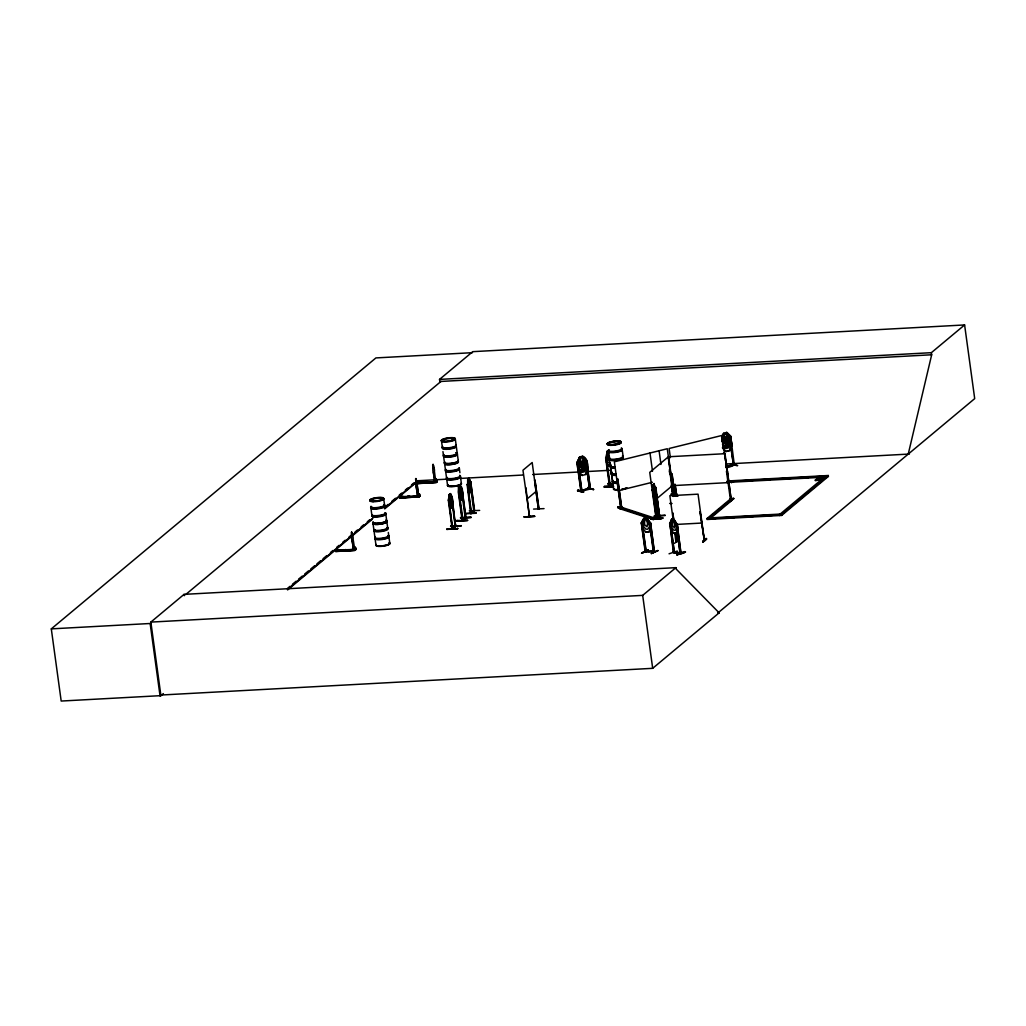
<?xml version="1.0" encoding="UTF-8"?>
<svg xmlns="http://www.w3.org/2000/svg" width="1026" height="1026" viewBox="0 0 1026 1026"><rect width="100%" height="100%" fill="white"/><g stroke="black" fill="none" stroke-linecap="round" stroke-linejoin="round"><path stroke-width="1.5" d="M653.293 489.556L657.23 518.938L657.935 518.617L653.985 484.593L654.665 492.608L654.178 491.146M655.858 487.26L659.59 516.411L655.37 487.286M673.825 551.424L674.197 552.693L670.491 523.273L674.48 552.578C675.108 550.898 672.428 551.642 673.992 551.629M606.456 457.468L606.007 457.84C609.175 441.436 604.25 459.058 608.277 462.893L609.034 462.264C611.24 460.418 605.815 447.054 608.816 453.825L607.649 451.325M655.088 487.26L654.011 483.579L653.536 489.582L657.615 518.899L659.91 516.116M355.496 549.308L355.201 547.191L354.073 548.115L355.176 547.538M419.326 493.993L418.172 493.981L418.967 494.494M418.672 494.186L419.352 493.66L419.647 495.763M436.473 479.681L435.024 480.283L435.165 481.284M436.448 481.733L436.512 479.77L435.319 479.655M654.011 483.579L653.254 484.529L653.767 494.622L655.255 498.251L655.986 497.2M655.896 497.315L655.383 487.222M656.127 491.787L655.87 497.212M676.429 524.068L680.148 553.45M354.111 547.666L355.176 548.025L354.073 547.512M353.867 549.154L354.021 548.076M435.293 480.219L436.589 479.886M418.685 494.34L418.082 494.275M418.018 495.609L419.955 495.507L418.98 496.315L419.352 493.66M436.371 480.155L436.512 479.334L436.794 481.438M674.454 543.357L677.929 540.625M672.646 520.092L672.633 525.915L674.518 527.89L674.787 524.209L673.454 520.195L672.556 520.131M418.903 494.147L419.288 496.058M432.587 465.15L433.305 464.393M610.726 465.855A7.002 1.59 -7.8 0 0 615.164 467.305L615.113 467.074A7.015 1.59 -7.8 0 1 610.675 465.573M455.698 526.146L452.197 529.031L448.311 500.137C451.03 485.413 447.528 502.458 450.965 505.164L452.094 501.188L450.44 493.724M452.171 507.229L451.042 508.306L452.286 507.216L452.851 501.778L452.209 507.331M459.135 486.375C463.149 483.438 463.059 496.481 462.277 499.021L460.982 500.008C457.455 492.288 457.583 474.538 460.905 496.866L462.033 492.878L460.276 485.426M459.225 486.26L458.263 491.826L462.187 520.733L465.637 517.848M470.588 485.747L469.459 489.723C466.599 486.452 468.215 470.896 467.6 484.413M467.869 489.248L467.805 479.232M470.678 491.787L470.729 481.758L474.602 510.743L471.165 513.564L467.497 484.413M609.649 465.06L609.867 462.226C610.111 473.114 603.25 454.877 608.482 466.035M580.318 461.726L580.806 457.545L581.845 457.263L583.461 460.892L582.909 464.97L581.857 465.24L580.588 463.739L580.318 461.726L577.728 467.151L578.459 471.665L582.191 475.461L578.459 471.665M724.728 433.665L724.241 437.845L725.78 441.36L726.831 441.09L727.652 439.025L727.383 437.012L725.767 433.382L724.664 433.652M338.76 549.898C335.592 552.629 341.312 548.705 336.81 550L335.643 551.578L355.15 550.218L335.874 551.398M336.554 550.808L356.048 549.474M336.579 550.821L356.06 549.449L336.81 550M355.022 550L354.688 548.859L352.662 549.038L354.688 548.859M352.752 548.961L352.841 550.282L353.996 549.32L353.816 548.076L355.753 547.961L355.932 549.218L335.669 550.962M418.954 496.764L399.794 498.033L400.961 496.469C405.462 495.16 399.73 499.085 402.897 496.353M400.961 496.469L400.166 497.738M419.865 495.994L400.704 497.264L420.185 495.93M417.903 482.592L437.23 481.515L437.063 480.104L435.114 480.206L435.293 481.463L434.139 482.425L433.96 481.168L435.999 480.989L436.101 482.476M418.082 482.759C421.199 480.014 417.992 485.003 420.057 482.04M418.89 497.007L418.839 495.314L416.812 495.494L416.979 496.751L418.172 494.532M419.814 494.494L419.044 496.892L399.807 497.43M419.801 496.225L400.781 497.033M418.121 482.143L416.966 483.105L437.358 481.592L418.133 482.4L416.992 483.361L436.268 482.502L437.23 481.361L417.928 482.707M354.97 549.603L355.214 547.679M669.055 553.796L677.314 551.026M524.171 516.873L534.777 516.347L524.196 516.924M534.751 516.283L524.106 516.924M579.562 457.109L579.19 465.586L581.678 467.741L583.781 467.189L585.487 463.919C586.577 459.866 577.818 451.363 586.539 460.046L590.425 488.966L580.883 491.364L576.92 462.482L579.562 457.109C586.385 453.466 588.437 464.752 588.013 469.164L585.436 474.602L582.127 475.436M724.292 437.948L723.279 442.847L723.74 446.284L726.228 448.452L728.332 447.887L730.037 444.617C729.653 441.565 728.755 434.601 724.241 437.935L722.394 441.95M415.466 479.168L415.94 478.539L415.825 482.72A2.501 0.821 86.9 0 0 416.184 486.632L417.62 495.789L418.775 495.083L417.043 496.417L416.812 495.494M583.153 492.275L577.933 490.095L583.602 491.557L583.153 492.3L577.535 490.749L583.691 492.159M727.472 467.741L727.113 468.331M651.933 519.297L662.834 518.335M648.163 549.795L641.571 553.309L645.328 551.475M648.201 550.282L641.571 553.309M621.884 508.55L618.024 506.895L623.167 508.486M672.363 494.263L673.595 494.096M672.774 493.621L678.006 495.776L671.273 494.365L677.468 495.84M672.812 494.083L678.006 495.776M908.241 454.108L931.672 354.778L931.377 352.675L964.607 324.947L974.7 398.627L717.982 612.907L719.136 612.843L676.108 568.994L675.916 567.647L184.064 594.362L150.848 622.102L160.915 695.641L61.188 701.053L51.3 628.874L375.914 357.92L472.473 352.675M657.781 517.591L657.166 518.887M659.449 515.36L659.846 516.129M609.239 455.223L609.495 458.314M650.753 519.259L650.869 518.489L661.539 518.502L650.907 518.964M335.938 551.154L336.849 550.257M399.819 498.059L419.147 496.802M436.332 482.258L416.941 483.721M446.938 529.416L457.699 528.736L447.028 528.788L446.938 529.48M456.878 521.105L456.993 520.413L456.891 521.17L467.651 520.438L456.98 520.477M457.506 528.877L457.609 528.146M465.586 513.808L476.154 513.231M467.612 520.362L457.019 520.977M476.102 512.731L465.535 513.346M613.433 485.952L604.352 486.516L613.42 486.016M351.597 532.25L351.687 536.252A2.501 0.821 86.9 0 0 352.046 540.176L353.47 549.32L354.239 548.679M432.895 464.393L433.126 468.395L432.767 465.791M656.281 517.732L656.165 517.502M656.101 518.784L649.74 472.358L668.183 456.955L673.62 496.379M681.084 553.412L673.8 552.488L669.837 523.529L671.594 519.31L674.172 519.707L677.134 524.543L681.072 553.424C679.776 551.552 680.789 552.257 680.866 553.527L677.301 524.491L677.84 529.095L675.993 533.366L673.479 533.045L670.542 528.082M669.837 523.619L671.684 519.271L674.197 519.592L676.48 527.8L675.223 530.314L673.595 530.109L671.62 527.172L671.594 519.31M676.083 533.328L677.853 529.018M452.453 527.967L455.57 525.697L452.03 527.954L452.492 528.775L449.016 499.508M462.239 519.425L462.187 520.733L462.995 520.413L459.045 491.262M471.383 512.256L470.678 513.577L467.125 484.426M612.484 483.797L607.828 483.554L612.894 483.426L609.957 485.631L610.367 486.439M579.613 457.121L577.048 462.546L581.229 491.403L580.883 490.39M581.537 470.729L584.743 469.998L581.434 470.844L577.612 467.112L580.241 461.7L583.55 460.854L587.385 464.586L584.692 469.985M584.615 469.882L587.154 464.547C578.613 455.89 587.193 464.47 586.102 468.497L584.41 471.768L582.306 472.319L579.818 470.165L579.357 466.727L580.241 461.7M585.307 474.474L588.013 469.164M721.547 437.294L723.535 433.241L726.793 432.382L730.615 436.114L731.871 445.271L729.294 450.696L726.087 451.427L722.381 447.785M722.24 441.898C722.637 436.306 729.281 435.332 731.307 440.705L731.936 445.297L729.358 450.722L726.049 451.555L724.138 449.696M727.383 437.102L731.205 440.782L728.614 446.105L725.356 446.964L722.484 444.168M731.243 440.693L728.678 446.118L725.395 446.836L722.573 444.078M642.327 522.516C638.711 526.274 648.24 510.897 641.314 522.888L645.213 551.937L654.537 552.026M651.189 527.633L648.714 532.084L645.687 532.007L642.109 527.402M646.893 518.463L650.664 523.093L651.292 527.672L648.778 532.199L645.752 531.981M577.984 461.982L581.896 491.223L581.793 490.133M590.412 487.876L590.399 488.953M725.857 466.522C725.267 469.613 738.592 463.842 733.141 464.15M449.196 494.673L450.44 493.583L452.222 497.2L455.262 526.466L455.659 525.338M462.072 519.656L465.522 517.399L462.457 519.656M465.714 518.104L462.021 488.979L466.048 517.886L462.546 520.721L458.635 491.813M470.588 512.538L474.076 510.255M473.602 509.948C474.794 508.563 473.794 512.718 474.115 509.909M610.201 485.67L609.38 485.657L609.521 486.709L605.635 457.865L606.315 457.583M371.027 499.79L371.874 500.072M371.489 500.124L371.527 499.803M343.287 550.205L344.916 549.962L343.287 549.898M381.569 499.149L380.684 499.765L381.557 499.816M343.902 549.692L343.312 550.103L344.877 549.718M382.262 499.29L381.056 499.393M443.117 440.475L442.886 440.59M409.066 496.417L407.425 496.61L409.053 496.379M453.389 439.731L454.056 439.436L453.017 440.154M609.085 443.758L608.213 443.886L609.111 443.373M609.226 443.873L608.405 443.835L608.931 443.335M618.909 442.796L618.203 443.437L619.191 443.309M619.191 443.501L619.973 443.347M657.628 518.874L653.498 489.774M654.19 516.565L665.22 515.514M657.025 517.835L657.717 517.54M659.487 515.655L657.371 517.874L659.102 515.693M620.653 507.139L621.564 507.049M620.615 508.255C622.346 508.755 622.179 506.241 620.627 507.126M727.472 481.399C727.46 483.823 729.781 480.142 727.665 481.066M435.883 480.873L434.19 482.105M525.889 487.606L529.429 516.514M538.381 509.076L534.597 480.053M538.842 509.024L534.956 480.04L539.009 508.909M533.546 509.088L544.036 508.614M529.147 515.565L529.673 515.539M529.48 516.501L522.965 470.216L532.186 462.508L538.394 509.063M652.818 489.62L652.138 489.902L652.818 489.62L656.409 515.898M670.286 474.769L670.953 474.487L670.286 474.769L673.248 496.404M672.107 474.153L671.042 474.307L672.107 474.153L675.07 495.789M672.03 503.497L669.632 503.42M661.539 518.502L650.894 519.066M727.408 471.242L731.23 500.162L725.01 453.697L668.631 456.762L674.005 495.943M730.422 498.995L730.307 500.175L730.512 498.995M729.755 500.906L733.18 498.02L733.821 498.559L730.435 501.47L729.755 500.906L733.795 498.533L730.409 501.419M673.915 520.836L672.864 513.115L673.8 520.939M699.976 511.73L704.311 540.612L703.849 539.458M676.673 540.92L676.609 541.035M706.529 539.073L706.157 538.483L702.72 541.369C702.977 543.818 711.339 534.059 702.81 541.972M702.772 541.42L706.157 538.483M702.874 541.895L706.298 539.009M161.236 695.012L160.069 695.987L150.271 624.411M931.672 354.778L439.821 381.505L439.526 379.402L472.755 351.661L964.607 324.947M185.488 594.695L440.975 381.441M287.511 588.398L289.96 586.359M292.423 584.307L296.104 581.229M298.553 579.177L302.234 576.112M304.696 574.06L308.377 570.982M310.827 568.93L314.507 565.865M316.97 563.813L320.651 560.735M323.1 558.695L326.781 555.617M330.475 552.539L332.924 550.487M336.605 547.422L339.067 545.37M342.748 542.292L345.198 540.253M348.878 537.175L351.341 535.123M355.022 532.045L357.471 530.006M361.152 526.928L363.614 524.876M367.295 521.811L369.745 519.759M385.712 506.434L388.161 504.382M391.842 501.316L395.523 498.238M399.204 495.16L401.666 493.121M405.347 490.043L407.797 487.991M411.49 484.926L413.94 482.874M287.434 589.36L373.361 517.643M384.404 508.421L417.544 480.758M160.915 695.641L163.378 693.589M287.588 589.912L372.412 519.105M384.712 508.845L417.903 481.13M340.042 549.833C338.606 550.192 339.067 552.232 341.991 549.718M404.193 496.289C402.743 496.648 403.205 498.687 406.129 496.186M421.353 481.976C419.903 482.335 420.365 484.362 423.289 481.861M343.71 549.628C342.261 549.987 342.722 552.026 345.647 549.526M408.04 496.161C404.359 498.123 408.861 496.994 409.784 495.981M426.944 481.669C423.776 484.4 429.496 480.476 425.008 481.771L423.879 482.99L426.175 481.861M436.268 481.745L436.512 479.334M352.893 549.962L354.637 548.654L353.124 539.266A2.501 0.821 86.9 0 0 352.457 535.61L352.098 533.02L352.598 535.61M355.753 547.961L354.829 549.859M436.127 482.002L437.063 480.104L435.024 480.283M355.932 549.218L354.74 550.539L335.694 551.218M467.689 479.232L468.946 478.142L470.126 482.31M449.76 494.942C453.171 500.675 449.991 508.357 449.644 494.955M459.712 486.645C463.124 492.377 459.943 500.047 459.597 486.657M468.266 479.501C471.614 484.721 468.613 493.339 468.138 479.514M448.311 500.137L448.683 500.111M451.812 497.148L455.762 526.415M470.575 481.835L468.831 478.154L470.69 481.835L474.307 510.974M462.239 498.918L460.982 500.008L459.353 496.315M469.536 492.736L470.793 491.775L469.536 492.865L467.792 489.184L469.651 492.724M450.606 526.3L461.354 525.697L450.76 526.21M460.533 518.13L471.306 517.386L460.725 517.938M469.28 510.794L479.668 510.409M471.037 512.487L473.704 510.281M467.51 484.067L471.524 513.308L470.69 513.539L474.127 510.717M526.915 499.085L536.149 491.39M607.084 452.684C610.432 457.891 607.43 466.509 606.969 452.684M606.34 457.211L610.342 486.478M608.354 466.035L609.495 464.958M607.918 484.157L612.612 483.695M612.535 483.451L609.957 485.631M610.842 485.696L613.022 483.874M610.124 462.88L612.997 484.182L609.957 486.722L605.956 457.609M654.921 500.213L672.145 485.837M726.78 481.553L726.895 482.451L733.949 481.54M727.447 480.989L828.277 475.513L828.405 476.41L781.658 515.424L707.068 519.477L706.952 518.579L730.012 499.329L732.064 499.213L732.192 500.124L709.133 519.374L709.004 518.463L732.064 499.213M710.71 516.437L713.147 514.411M716.789 511.371L719.213 509.345M722.855 506.305L726.498 503.266M150.848 622.102L642.686 595.375L675.916 567.647M815.311 480.104L818.222 479.386L815.311 480.104C817.312 478.462 824.827 480.63 818.748 480.078L818.671 479.475M818.312 479.988L816.478 479.129L822.326 478.616L822.121 479.45L819.441 479.937L822.326 478.616M817.568 478.231L820.467 477.513L817.568 478.231C824.571 476.962 824.827 478.809 817.645 478.834M820.556 478.116L818.722 477.257L824.571 476.731L824.378 477.577L821.698 478.065L824.571 476.731M816.555 479.732L818.915 479.245M818.799 477.86L824.648 477.334M784.518 511.435L786.98 509.383M790.674 506.305L793.136 504.253M796.817 501.163L799.28 499.111M802.973 496.033L805.436 493.981M809.129 490.903L811.579 488.851M815.272 485.773L817.735 483.708M821.428 480.63L823.878 478.578M706.952 518.579L781.53 514.526L828.277 475.513M160.838 695.038L652.69 668.324L719.188 612.804L717.982 612.907M659.564 515.321L659.705 515.078M659.385 516.168L659.295 515.103M669.927 523.581L673.415 552.604L680.328 553.322M442.655 440.41L443.142 440.372M452.992 440.064L452.351 439.936L453.159 439.385M452.761 440.167L454.287 439.705M371.604 500.29L371.155 500.034M408.899 496.327L408.284 496.327M344.762 549.872L344.146 549.859M620.217 443.014L619.563 442.719M471.229 513.513L470.844 512.282M462.675 520.682L462.495 519.618M452.594 527.928L452.607 529.018L448.631 499.867M452.684 528.98L456.095 526.184L455.877 525.107M612.894 483.939L613.202 482.836M589.168 488.055L590.283 487.914M586.91 470.87L589.758 489.145L589.168 488.068M646.867 518.579L643.764 518.386L643.482 526.376L645.854 529.147L647.881 529.198L649.535 526.53L646.931 518.553L650.51 523.157L654.524 552.039M645.944 519.156L647.534 523.055L647.073 526.813L644.79 524.991L644.508 522.978L645.008 519.092L646.021 519.118M650.664 523.093L654.255 552.155L653.421 552.155L649.432 523.247L650.484 523.157M642.148 522.837L646.329 551.834C644.892 552.886 644.315 550.077 646.188 550.757M641.955 552.77L648.214 549.782M646.226 551.077C649.894 552.578 655.999 549.166 653.447 552.129M653.395 551.257L646.008 551.18M654.28 550.975L654.216 552.142M658.038 550.603L651.318 553.553L657.987 550.552M651.318 553.553L657.589 550.526M452.351 439.936L453.928 439.538M382.365 499.162L381.8 499.277M382.198 499.7L382.826 499.508L381.557 499.136M618.396 443.117L619.435 442.693M618.357 443.232L619.447 443.335M619.114 443.129L618.473 443.027L619.832 442.911M581.883 490.133L581.088 490.351M734.334 463.996L733.333 464.252M680.007 552.398L680.02 553.437L676.493 524.337M673.505 532.93L675.942 533.238M674.454 551.834L679.93 552.668M677.275 554.925L676.788 554.271C688.138 549.243 688.305 552.681 676.891 554.733M676.865 554.874L685.548 552.078M672.812 495.366L673.582 495.173M442.539 440.282L442.796 439.974M453.646 439.987L454.043 439.397M381.505 499.713L382.724 499.341M579.626 457.211L582.832 456.39M585.615 459.905L589.501 489.184M577.792 462.251C576.907 461.88 580.011 462.931 578.42 466.817M585.448 460.225C587.436 458.943 583.768 462.713 586.077 464.791M582.473 461.854L581.421 462.123L580.947 466.304L582.486 469.831L583.525 469.549L584.358 467.484L582.537 461.867M729.794 439.385L729.371 436.345L730.435 436.165M726.395 437.974L725.356 438.243L724.869 442.424L726.408 445.951L727.46 445.669L728.28 443.604L726.459 437.987M577.535 490.813L577.984 490.069M589.206 488.376L581.742 490.351L589.399 488.427M593.361 489.492L587.654 488.132M731.589 464.252L737.207 465.727M725.664 466.471L733.321 464.547M725.767 467.228L734.193 464.996L734.154 463.919M617.832 479.193L616.767 479.347L617.832 479.193L621.782 508.075L620.794 508.306L614.356 461.803L667.272 448.747L668.734 459.391M724.612 453.03L723.535 453.197L724.612 453.03L727.575 474.679M618.011 507.434L618.075 506.87M672.723 494.429L673.607 494.211M671.504 485.118L672.812 495.481L673.813 495.225L671.273 494.365M728.498 481.258L731.679 482.528L727.357 481.284M704.131 540.484L704.49 540.471M618.319 490.685L652.408 482.271M621.5 507.28L655.024 518.194L655.139 519.092L653.216 519.566L619.691 508.665L619.563 507.767L621.794 507.28M619.691 508.665L621.615 508.191L617.652 479.129M619.563 507.767L653.087 518.669L655.024 518.194M587.359 467.6L590.373 488.851M578.831 469.857L581.845 491.108M733.436 464.214L733.487 465.304L729.371 436.345M443.027 440.09L442.411 440.436L443.514 440.334M452.876 439.615L454.146 439.603M453.094 439.962L452.543 439.615L453.454 439.667M728.088 480.809L728.345 481.835M676.326 493.609L676.647 494.712L675.608 494.994L674.236 484.644M672.966 495.443L671.325 485.067M621.025 508.268L620.653 507.254M733.577 465.265L730.833 446.99M645.303 551.808L645.418 550.731M653.498 552.014L653.613 550.936M676.237 494.699L675.403 494.904L674.069 484.58M675.698 494.968L676.506 493.686L675.339 493.852M815.401 480.707L822.403 479.206M619.294 442.899L618.601 443.386M425.534 482.169L425.008 481.771M408.386 496.481L407.476 496.494M619.242 442.732L620.307 443.065M654.024 483.708L655.473 491.185L654.87 495.135L654.011 493.019M653.254 484.529L653.677 490.005M665.04 515.09L654.126 515.963M672.864 513.115L673.223 519.323M727.537 471.139L726.459 471.293L730.512 500.188M731.371 498.944L730.243 499.149M730.409 500.175L731.397 500.008M439.526 379.402L931.377 352.675M433.754 467.753L433.395 465.15L433.754 467.753A2.501 0.821 86.9 0 1 434.421 471.409L435.691 480.809L434.767 481.463L433.344 472.319A2.501 0.821 86.9 0 1 432.985 468.395M433.344 472.319L434.921 481.463M416.005 478.719L416.389 479.463L415.902 478.591M416.389 480.822L446.323 479.193M460.7 478.411L523.042 475.025M532.635 474.512L578.985 471.986M586.975 471.55L610.945 470.254M726.036 463.996L909.395 454.043M417.005 483.515L436.448 482.361M416.235 479.475L416.594 482.066A2.501 0.821 86.9 0 1 417.274 485.721L418.531 495.135M416.184 486.632L417.762 495.776M613.035 484.157L609.752 462.893M462.636 493.48L462.277 499.021M399.845 497.674L419.288 496.661M613.471 486.427L604.263 487.183L613.33 486.709M613.51 486.555L604.263 487.119L604.378 486.439M728.37 481.463L825.545 476.179M740.323 481.194L753.058 480.501M759.432 480.155L770.59 479.552M778.554 479.116L791.303 478.424M796.073 478.167L808.821 477.475M815.195 477.128L819.966 476.872M828.405 476.41L826.34 476.526L826.225 475.628L779.478 514.642L779.606 515.539L780.145 514.077L709.684 517.912L709.8 518.81L716.071 518.463M726.895 482.451L825.673 477.09M672.594 485.631L728.96 482.579M449.26 504.689L451.158 508.306M732.192 500.124L730.14 500.226L730.012 499.329M460.456 517.527L471.114 517.373M461.187 525.722L450.594 526.428M447.079 529.275L457.66 528.608M351.687 536.252L351.456 532.25L352.187 532.699M722.33 518.13L734.86 517.45M741.118 517.104L753.648 516.424M759.92 516.091L772.45 515.411M352.046 540.176L353.624 549.32M676.942 524.401L702.002 523.042M51.3 628.874L151.027 623.449M620.897 508.28L616.934 479.411M641.442 522.927L642.379 522.927M649.432 523.247L650.266 523.26M644.982 550.885L645.97 550.885L646.008 551.924L642.058 523.055M669.555 523.722L670.517 523.709M676.16 524.555L677.122 524.543M818.722 477.257L820.467 477.513M816.478 479.129L818.222 479.386M821.608 477.462L823.391 477.718M821.698 478.065L823.468 478.321M819.364 479.334L821.146 479.591M819.441 479.937L821.223 480.194M737.681 465.522L732.064 464.047M587.731 488.004L593.413 489.505M465.265 518.13L462.175 495.34M455.313 526.428L452.646 506.677M723.548 433.331L722.65 438.269L723.112 441.706L725.6 443.86L727.703 443.309L729.409 440.039C730.512 436.037 721.74 427.457 730.525 436.178M730.615 436.114L734.347 465.086M721.714 438.384L722.33 441.475M587.577 487.53L593.284 489.607M589.54 488.299L593.823 489.466M673.402 551.565L673.441 552.578M722.009 438.166L722.124 441.424M727.806 481.245L731.679 482.528M622.731 509.14L617.639 507.524L622.705 509.229M627.72 510.166L644.482 515.629M354.868 547.474L355.137 549.603M674.108 519.631L677.301 524.491M676.416 495.815L671.273 493.801M450.324 493.596L452.197 497.277M351.867 532.263L352.239 533.007M781.53 514.526L781.658 515.424M727.998 477.77L728.511 481.951M725.497 460.712L722.035 435.434L669.119 448.49L670.363 457.609M725.921 463.803L726.549 468.433M726.972 471.524L727.396 474.615M722.74 444.514L723.368 449.067M727.293 481.348L727.396 482.105M700.091 511.641L704.4 540.599L698.052 494.16L669.863 495.699L673.184 520.015M675.134 484.413L676.596 494.763L674.954 484.362M671.992 474.256L674.954 495.891M671.158 474.204L674.12 495.853M669.144 462.431L669.773 466.984M670.093 469.382L673.928 496.122M669.388 469.664L670.016 474.307M669.414 471.152L669.837 474.243M675.608 533.212L676.673 542.1L675.493 533.302M675.134 533.238C678.289 545.268 675.493 545.05 675.018 533.328M659.09 450.773L660.962 464.445M655.499 487.209L659.59 516.411M649.997 453.017L652.498 471.255M656.409 517.668L656.486 518.784L652.446 489.646M653.087 518.669L653.216 519.566M649.65 523.145L653.729 552.001M641.378 522.85L645.521 551.796M642.686 595.375L652.69 668.324M622.231 450.042L623.141 456.673M610.637 464.137L611.06 467.176M611.688 471.729L612.099 474.769M586.321 459.994L586.949 464.56M470.511 486.683L473.845 510.999M455.287 438.923A7.015 1.59 -7.8 0 1 444.553 441.578A7.015 1.59 -7.8 0 1 445.207 438.718A7.015 1.59 -7.8 0 1 455.287 438.923L456.16 445.335M456.326 446.669L457.237 453.3A7.092 1.603 -7.8 0 1 450.004 456.249A7.092 1.603 -7.8 0 1 443.707 454.941M457.416 454.646L458.314 461.033M459.443 469.382L459.905 472.691M460.533 477.346L461.418 483.746A6.99 1.577 -7.8 0 1 454.159 486.491A6.99 1.577 -7.8 0 1 447.952 485.208M452.107 497.2L452.851 501.778M441.424 440.564L442.321 446.964M442.95 451.607L443.399 454.928M443.578 456.262L444.45 462.662M444.54 463.277L445.425 469.664M445.592 470.998L446.502 477.641M446.682 478.975L447.567 485.362M436.332 479.347L436.627 481.45M419.185 493.66L419.467 495.776M383.698 498.662A7.015 1.59 -7.8 0 1 372.964 501.316A7.015 1.59 -7.8 0 1 373.618 498.456A7.015 1.59 -7.8 0 1 383.698 498.662L384.57 505.087M385.84 514.398L386.712 520.785M386.802 521.413L387.674 527.8M388.315 532.456L388.751 535.764M388.931 537.111L389.829 543.498M370.899 508.05L371.797 514.68M372.951 523.029L373.823 529.429A6.99 1.577 -7.8 0 0 381.274 530.134A6.99 1.577 -7.8 0 0 387.52 527.402M374.003 530.763L374.913 537.393M375.093 538.727L375.965 545.127M355.034 547.204L355.329 549.308M184.064 594.362L184.257 595.721M417.274 485.721L418.39 495.135M385.083 513.68A6.99 1.577 -7.8 0 1 379.44 516.732A6.99 1.577 -7.8 0 1 372.335 515.565M385.122 513.192A7.092 1.603 -7.8 0 1 380.3 516.142A7.092 1.603 -7.8 0 1 371.822 515.565M386.007 520.4A6.99 1.577 -7.8 0 1 381.262 523.298A6.99 1.577 -7.8 0 1 372.925 522.734M386.545 520.22A6.99 1.577 -7.8 0 1 379.389 523.068A6.99 1.577 -7.8 0 1 373.182 521.785M385.994 520.092A7.015 1.59 -7.8 0 1 381.223 523.004A7.015 1.59 -7.8 0 1 372.848 522.426M384.032 505.228A7.092 1.603 -7.8 0 1 378.299 508.332A7.092 1.603 -7.8 0 1 371.079 507.139M385.507 512.667A6.99 1.577 -7.8 0 1 379.261 515.398A6.99 1.577 -7.8 0 1 371.822 514.68M383.993 505.715A6.99 1.577 -7.8 0 1 377.44 508.883A6.99 1.577 -7.8 0 1 372.028 507.126M385.071 512.782A7.092 1.603 -7.8 0 1 380.236 515.732A7.092 1.603 -7.8 0 1 371.771 515.155M383.98 504.818A7.092 1.603 -7.8 0 1 378.235 507.921A7.092 1.603 -7.8 0 1 371.014 506.729M384.417 504.702A6.99 1.577 -7.8 0 1 377.26 507.549A6.99 1.577 -7.8 0 1 371.053 506.267M388.2 536.393A6.99 1.577 -7.8 0 1 382.557 539.445A6.99 1.577 -7.8 0 1 375.439 538.278M388.238 535.905A7.092 1.603 -7.8 0 1 383.403 538.855A7.092 1.603 -7.8 0 1 374.939 538.278M389.11 543.087A6.99 1.577 -7.8 0 1 383.467 546.127A6.99 1.577 -7.8 0 1 376.362 544.96M389.649 542.934A6.99 1.577 -7.8 0 1 382.493 545.781A6.99 1.577 -7.8 0 1 376.298 544.498M386.097 521.093A6.99 1.577 -7.8 0 1 380.454 524.132A6.99 1.577 -7.8 0 1 373.349 522.965A6.964 1.577 -7.8 0 0 380.454 524.145A6.964 1.577 -7.8 0 0 386.097 521.105M389.098 542.78A7.015 1.59 -7.8 0 1 383.429 545.845A7.015 1.59 -7.8 0 1 376.298 544.665M386.071 520.669A7.015 1.59 -7.8 0 1 380.402 523.735A7.015 1.59 -7.8 0 1 373.259 522.567M387.148 527.941A7.092 1.603 -7.8 0 1 381.403 531.032A7.092 1.603 -7.8 0 1 374.182 529.852M388.61 535.367A6.99 1.577 -7.8 0 1 381.467 538.227A6.99 1.577 -7.8 0 1 375.26 536.944M387.11 528.428A6.99 1.577 -7.8 0 1 380.556 531.596A6.99 1.577 -7.8 0 1 375.131 529.826M388.174 535.495A7.092 1.603 -7.8 0 1 383.352 538.445A7.092 1.603 -7.8 0 1 374.875 537.868M387.084 527.531A7.092 1.603 -7.8 0 1 381.351 530.622A7.092 1.603 -7.8 0 1 374.131 529.442M457.275 454.236A6.99 1.577 -7.8 0 1 450.132 457.096A6.99 1.577 -7.8 0 1 443.925 455.813M457.327 453.761A7.092 1.603 -7.8 0 1 450.055 456.66A7.092 1.603 -7.8 0 1 443.758 455.352M458.199 460.93A6.99 1.577 -7.8 0 1 451.042 463.79A6.99 1.577 -7.8 0 1 444.835 462.495M458.135 460.469A6.99 1.577 -7.8 0 1 450.978 463.316A6.99 1.577 -7.8 0 1 444.771 462.033M458.186 460.648A7.015 1.59 -7.8 0 1 451.004 463.508A7.015 1.59 -7.8 0 1 444.784 462.226M456.237 445.797A7.092 1.603 -7.8 0 1 448.965 448.695A7.092 1.603 -7.8 0 1 442.668 447.387M456.493 452.594A6.99 1.577 -7.8 0 1 450.85 455.634A6.99 1.577 -7.8 0 1 443.745 454.467M456.185 446.272A6.99 1.577 -7.8 0 1 449.042 449.131A6.99 1.577 -7.8 0 1 442.834 447.836M455.621 452.812A7.092 1.603 -7.8 0 1 456.66 453.03M456.172 445.387A7.092 1.603 -7.8 0 1 448.913 448.285A7.092 1.603 -7.8 0 1 442.604 446.977M456.006 444.938A6.99 1.577 -7.8 0 1 448.849 447.798A6.99 1.577 -7.8 0 1 442.655 446.502M460.392 476.949A6.99 1.577 -7.8 0 1 453.235 479.809A6.99 1.577 -7.8 0 1 447.041 478.514M460.43 476.474A7.092 1.603 -7.8 0 1 453.171 479.36A7.092 1.603 -7.8 0 1 446.861 478.065M461.238 483.169A6.99 1.577 -7.8 0 1 454.095 486.029A6.99 1.577 -7.8 0 1 447.887 484.734M461.29 483.336A7.015 1.59 -7.8 0 1 454.108 486.209A7.015 1.59 -7.8 0 1 447.887 484.913M458.263 461.213A7.015 1.59 -7.8 0 1 451.081 464.085A7.015 1.59 -7.8 0 1 444.861 462.79M459.34 468.497A7.092 1.603 -7.8 0 1 452.081 471.396A7.092 1.603 -7.8 0 1 445.771 470.088M459.61 475.295A6.99 1.577 -7.8 0 1 453.967 478.347A6.99 1.577 -7.8 0 1 446.849 477.18M459.302 468.985A6.99 1.577 -7.8 0 1 452.145 471.832A6.99 1.577 -7.8 0 1 445.938 470.549M460.379 476.064A7.092 1.603 -7.8 0 1 453.107 478.95A7.092 1.603 -7.8 0 1 446.81 477.654M459.289 468.087A7.092 1.603 -7.8 0 1 452.017 470.985A7.092 1.603 -7.8 0 1 445.72 469.677M459.122 467.651A6.99 1.577 -7.8 0 1 451.966 470.498A6.99 1.577 -7.8 0 1 445.759 469.215M623.321 458.006A6.99 1.577 -7.8 0 1 615.138 460.559A6.99 1.577 -7.8 0 1 609.829 459.186M622.615 456.814A7.092 1.603 -7.8 0 1 616.882 459.905A7.092 1.603 -7.8 0 1 609.662 458.725M615.113 466.83A6.951 1.577 -7.8 0 1 610.714 465.394M621.525 448.849A7.092 1.603 -7.8 0 1 615.792 451.94A7.092 1.603 -7.8 0 1 608.572 450.76M622.397 455.967A6.99 1.577 -7.8 0 1 616.754 459.007A6.99 1.577 -7.8 0 1 609.649 457.84M621.5 449.337A6.99 1.577 -7.8 0 1 615.844 452.376A6.99 1.577 -7.8 0 1 608.739 451.209M622.564 456.403A7.092 1.603 -7.8 0 1 616.831 459.494A7.092 1.603 -7.8 0 1 609.598 458.314M621.474 448.439A7.092 1.603 -7.8 0 1 614.818 451.658A7.092 1.603 -7.8 0 1 609.303 449.863M621.307 447.99A6.99 1.577 -7.8 0 1 615.664 451.042A6.99 1.577 -7.8 0 1 608.559 449.875M617.357 483.336A7.002 1.59 -7.8 0 1 612.92 481.887M617.267 482.9A7.092 1.603 -7.8 0 1 612.766 481.438M627.014 487.863A6.99 1.577 -7.8 0 1 621.859 489.594M618.28 490.018A6.99 1.577 -7.8 0 1 613.856 488.581M626.168 487.876A6.99 1.577 -7.8 0 1 624.988 488.338M623.5 488.774A6.99 1.577 -7.8 0 1 621.794 489.133M618.216 489.556A6.99 1.577 -7.8 0 1 613.792 488.107M616.177 474.923A7.092 1.603 -7.8 0 1 611.676 473.461M617.177 482.002A7.002 1.59 -7.8 0 1 612.74 480.553M616.267 475.371A7.002 1.59 -7.8 0 1 611.829 473.922M617.216 482.489A7.092 1.603 -7.8 0 1 612.714 481.027M616.126 474.512A7.092 1.603 -7.8 0 1 611.624 473.05M616.087 474.025A7.002 1.59 -7.8 0 1 611.65 472.588M615.279 468.023A6.951 1.577 -7.8 0 1 610.868 466.586M615.202 467.625A7.015 1.59 -7.8 0 1 610.765 466.176M579.998 465.009L582.165 468.023L580.896 472.05L582.794 468.523C584.32 473.076 587.526 470.383 583.268 467.702L584.461 463.829L582.653 467.163L580.87 464.804L579.998 465.009M723.92 441.129L726.087 444.143L724.818 448.17L726.716 444.643C728.242 449.196 731.448 446.502 727.19 443.822L728.383 439.949L726.575 443.283L724.792 440.923L723.92 441.129M703.9 539.458L703.939 539.432M662.783 517.861L651.882 518.835L662.783 517.861M372.938 501.047A6.99 1.577 -7.8 0 0 383.634 498.405A6.99 1.577 -7.8 0 0 373.592 498.2A6.99 1.577 -7.8 0 0 372.938 501.047M373.028 501.727A6.99 1.577 -7.8 0 0 383.724 499.098A6.99 1.577 -7.8 0 0 373.682 498.88A6.99 1.577 -7.8 0 0 373.028 501.727M444.527 441.283A6.99 1.577 -7.8 0 0 455.223 438.641A6.99 1.577 -7.8 0 0 445.181 438.435A6.99 1.577 -7.8 0 0 444.527 441.283M444.63 441.975A6.99 1.577 -7.8 0 0 455.326 439.333A6.99 1.577 -7.8 0 0 445.284 439.128A6.99 1.577 -7.8 0 0 444.63 441.975M452.043 464.38A6.99 1.577 -7.8 0 0 458.289 461.649A6.964 1.577 -7.8 0 1 452.043 464.368A6.99 1.577 -7.8 0 1 444.604 463.662A6.964 1.577 -7.8 0 0 452.043 464.368M610.432 444.656A6.99 1.577 -7.8 0 0 621.128 442.014A6.99 1.577 -7.8 0 0 611.086 441.808A7.015 1.59 -7.8 0 0 610.419 444.694A7.015 1.59 -7.8 0 0 621.166 442.052A7.015 1.59 -7.8 0 0 611.086 441.834A6.99 1.577 -7.8 0 0 610.432 444.656M610.534 445.348A6.99 1.577 -7.8 0 0 621.23 442.706A6.99 1.577 -7.8 0 0 611.188 442.501A6.99 1.577 -7.8 0 0 610.534 445.348M610.457 444.963A7.015 1.59 -7.8 0 0 621.205 442.309A7.015 1.59 -7.8 0 0 611.111 442.103A7.015 1.59 -7.8 0 0 610.457 444.963"/></g></svg>
